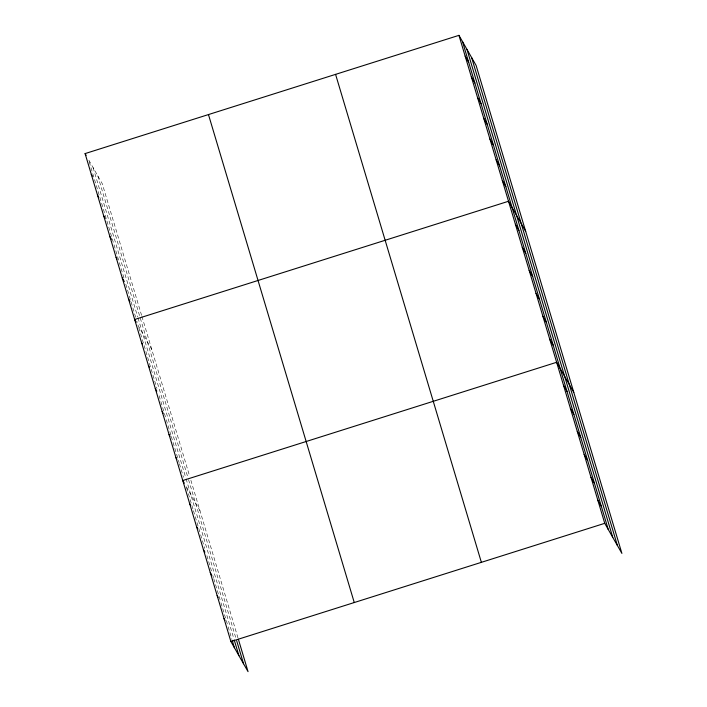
<?xml version="1.0" encoding="UTF-8"?>
<svg xmlns="http://www.w3.org/2000/svg" width="707" height="707" viewBox="0 0 707 707"><rect width="100%" height="100%" fill="white"/><g stroke="black" fill="none" stroke-linecap="round" stroke-linejoin="round"><path stroke-width="0.53" stroke-dasharray="3.54 2.65" d="M151.828 349.585L138.183 325.671L136.946 321.517M186.295 486.699L199.94 510.622M141.603 315.366L102.259 183.679L88.614 159.755L123.937 277.966M141.913 316.409L189.626 476.111M190.881 480.292L238.056 638.191M97.76 175.787L187.938 477.632M188.566 479.717L235.731 637.617M93.121 167.647L137.732 316.975M138.042 318.009L185.8 477.861M186.109 478.904L233.911 638.889M125.793 284.187L135.709 317.372M138.811 327.756L143.804 344.486M144.122 345.537L156.927 388.408M159.119 395.726L165.677 417.687M166.304 419.781L170.988 435.459M171.297 436.511L179.11 462.652M179.419 463.695L183.484 477.287M186.604 487.742L193.17 509.703M193.479 510.746L200.037 532.707M200.664 534.801L204.73 548.393M206.912 555.711L211.596 571.397M212.851 575.578L213.47 577.672M213.788 578.715L220.655 601.719M220.973 602.771L227.53 624.723M228.158 626.817L231.905 639.367"/><path stroke-width="1.06" d="M238.365 639.234L248.051 671.65L230.889 641.558L85.096 153.587L458.949 35.35L476.111 65.442L621.904 553.413L604.741 523.321L458.949 35.35M230.889 641.558L604.741 523.321M465.144 56.092L468.67 62.26M471.348 76.824L474.865 83.002M477.543 97.566L481.06 103.735M483.738 118.308L487.256 124.476M489.933 139.04L493.451 145.218M496.128 159.782L499.646 165.951M502.324 180.524L505.841 186.692M525.681 231.348L508.519 201.265L134.666 319.493L136.168 322.145M515.394 224.269L518.911 230.438M522.27 247.273L525.787 253.442M529.136 270.277L532.663 276.446M536.012 293.281L539.529 299.45M542.888 316.285L546.405 322.454M549.754 339.289L553.281 345.458M573.792 392.385L556.63 362.293L182.777 480.53L184.28 483.173M563.506 385.297L567.023 391.466M570.372 408.301L573.898 414.47M577.248 431.305L580.765 437.474M584.123 454.309L587.641 460.478M590.999 477.313L594.516 483.482M597.866 500.317L601.392 506.486M85.096 153.587L86.104 155.346M91.291 174.329L92.299 176.087M97.486 195.061L98.494 196.829M103.682 215.803L105.193 218.445M109.877 236.545L111.388 239.187M116.072 257.277L117.079 259.045M122.276 278.019L124.282 281.545M128.471 298.761L129.973 301.403M141.533 342.497L142.54 344.265M148.408 365.51L149.416 367.269M155.284 388.514L156.795 391.157M162.159 411.518L163.158 413.277M169.026 434.522L170.034 436.281M175.902 457.526L176.909 459.285M189.644 503.534L190.651 505.293M196.519 526.538L197.527 528.297M203.395 549.542L204.897 552.185M210.262 572.546L211.773 575.189M217.137 595.55L218.145 597.318M224.013 618.554L225.02 620.322M471.613 57.55L617.405 545.521M466.974 49.41L612.766 537.391M462.475 41.519L608.259 529.499M335.578 74.368L481.37 562.339M208.468 114.569L354.26 602.541M236.677 640.754L243.544 663.758M234.22 639.941L238.904 655.628M232.214 640.409L234.406 647.727"/></g></svg>
